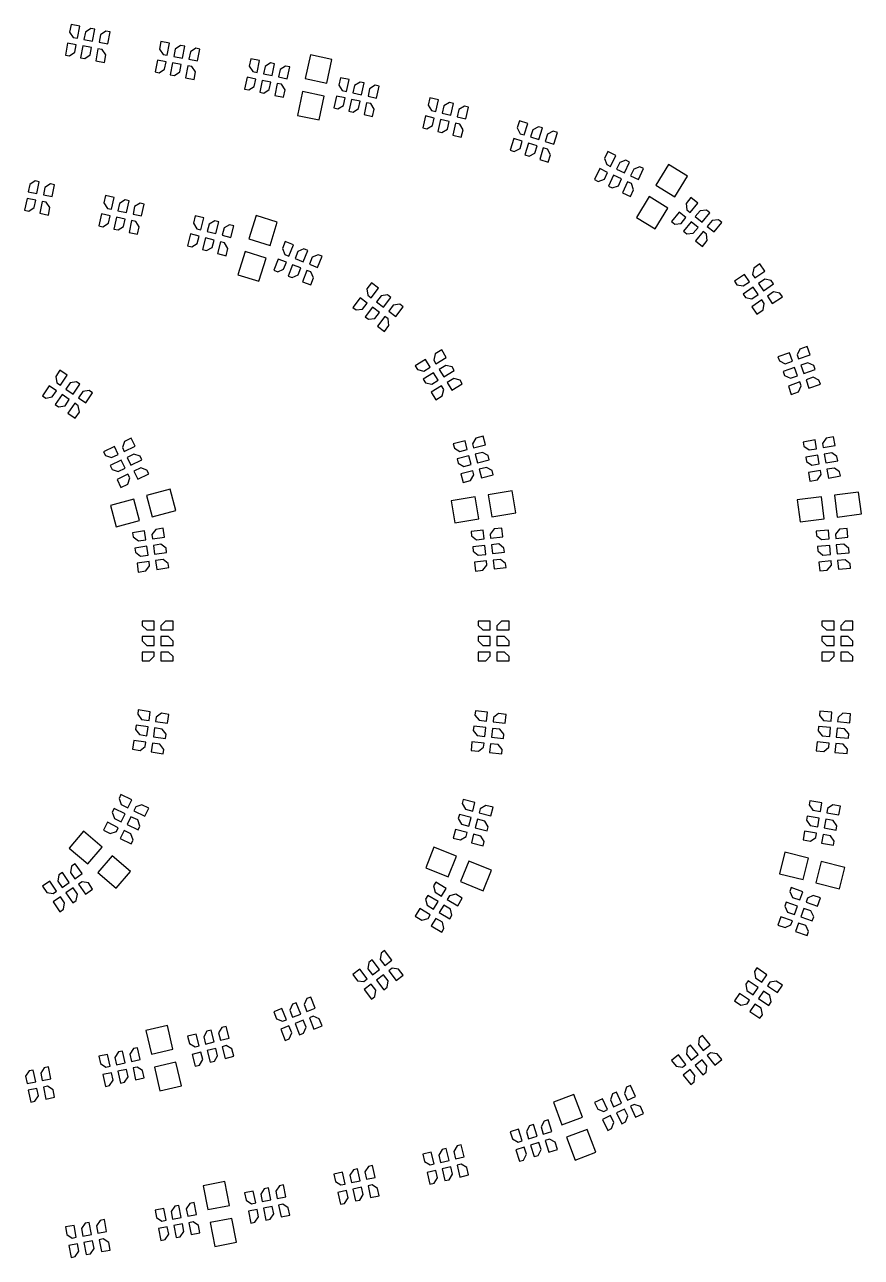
# Model space of a CAD drawing. Header units: millimetres. Extents: x -14 to 154, y 14 to 91.
# Drawn here: x 115.6 to 153.5, y 24.4 to 80.2 of the extents above; entities that cross this region are included whole.
import ezdxf

# ---------------------------------------------------------------- set-up
doc = ezdxf.new("R2010")
doc.units = ezdxf.units.MM
doc.header["$MEASUREMENT"] = 0
doc.layers.add('top - solder resist', color=120, linetype='Continuous', true_color=0x00ffcc)

msp = doc.modelspace()

# ---------------------------------------------------------------- linework, layer by layer
at = {"layer": 'top - solder resist'}
for points in [[(118.096, 80.149), (117.703, 80.223), (117.64, 79.887), (117.806, 79.644), (117.994, 79.609)], [(118.683, 79.48), (118.784, 80.02), (118.595, 80.056), (118.352, 79.89), (118.289, 79.553)], [(119.371, 79.351), (119.472, 79.891), (119.283, 79.927), (119.04, 79.761), (118.977, 79.424)], [(117.546, 79.387), (117.445, 78.847), (117.634, 78.811), (117.876, 78.978), (117.939, 79.314)], [(122.168, 79.381), (121.775, 79.456), (121.711, 79.12), (121.876, 78.877), (122.064, 78.841)], [(122.752, 78.709), (122.855, 79.249), (122.667, 79.285), (122.423, 79.12), (122.359, 78.784)], [(118.234, 79.259), (118.133, 78.718), (118.322, 78.683), (118.564, 78.849), (118.627, 79.185)], [(118.821, 78.589), (119.214, 78.515), (119.277, 78.852), (119.111, 79.094), (118.922, 79.13)], [(123.44, 78.578), (123.543, 79.118), (123.354, 79.154), (123.111, 78.989), (123.047, 78.653)], [(129.528, 78.643), (128.55, 78.853), (128.32, 77.777), (129.298, 77.567)], [(121.615, 78.621), (121.512, 78.081), (121.701, 78.045), (121.944, 78.21), (122.008, 78.546)], [(122.303, 78.49), (122.2, 77.949), (122.388, 77.913), (122.632, 78.079), (122.696, 78.415)], [(122.887, 77.818), (123.28, 77.743), (123.344, 78.079), (123.179, 78.322), (122.99, 78.358)], [(126.244, 78.594), (125.852, 78.674), (125.783, 78.339), (125.945, 78.094), (126.133, 78.055)], [(126.818, 77.914), (126.929, 78.453), (126.741, 78.491), (126.495, 78.329), (126.426, 77.994)], [(127.504, 77.773), (127.615, 78.311), (127.427, 78.35), (127.181, 78.188), (127.112, 77.853)], [(125.68, 77.842), (125.569, 77.303), (125.758, 77.264), (126.003, 77.426), (126.072, 77.761)], [(126.366, 77.701), (126.255, 77.162), (126.443, 77.123), (126.689, 77.285), (126.758, 77.62)], [(130.303, 77.733), (129.912, 77.819), (129.839, 77.485), (129.998, 77.237), (130.186, 77.196)], [(130.869, 77.046), (130.987, 77.584), (130.799, 77.625), (130.552, 77.466), (130.479, 77.132)], [(126.941, 77.021), (127.333, 76.94), (127.401, 77.275), (127.24, 77.521), (127.052, 77.56)], [(129.172, 76.981), (128.194, 77.19), (127.964, 76.115), (128.941, 75.905)], [(131.553, 76.897), (131.671, 77.434), (131.483, 77.475), (131.236, 77.316), (131.163, 76.982)], [(129.731, 76.988), (129.613, 76.451), (129.801, 76.41), (130.048, 76.569), (130.122, 76.903)], [(130.415, 76.839), (130.297, 76.301), (130.485, 76.26), (130.732, 76.419), (130.805, 76.753)], [(130.981, 76.152), (131.372, 76.066), (131.445, 76.4), (131.286, 76.648), (131.098, 76.689)], [(134.358, 76.821), (133.97, 76.915), (133.889, 76.582), (134.042, 76.331), (134.229, 76.286)], [(134.909, 76.121), (135.039, 76.656), (134.852, 76.701), (134.601, 76.548), (134.521, 76.216)], [(135.59, 75.957), (135.719, 76.491), (135.533, 76.537), (135.281, 76.383), (135.201, 76.051)], [(133.77, 76.089), (133.64, 75.554), (133.827, 75.509), (134.078, 75.662), (134.159, 75.995)], [(134.45, 75.924), (134.321, 75.389), (134.507, 75.344), (134.758, 75.497), (134.839, 75.83)], [(135.001, 75.225), (135.39, 75.131), (135.47, 75.463), (135.317, 75.714), (135.13, 75.759)], [(138.407, 75.753), (138.025, 75.872), (137.923, 75.546), (138.059, 75.285), (138.243, 75.228)], [(138.911, 75.019), (139.075, 75.544), (138.892, 75.601), (138.631, 75.465), (138.529, 75.138)], [(139.579, 74.81), (139.743, 75.334), (139.56, 75.392), (139.299, 75.256), (139.197, 74.929)], [(137.771, 75.061), (137.607, 74.536), (137.79, 74.479), (138.051, 74.615), (138.153, 74.942)], [(138.439, 74.852), (138.275, 74.327), (138.458, 74.27), (138.719, 74.406), (138.821, 74.733)], [(138.943, 74.118), (139.325, 73.998), (139.427, 74.325), (139.291, 74.585), (139.107, 74.643)], [(142.387, 74.302), (142.026, 74.473), (141.879, 74.164), (141.978, 73.887), (142.152, 73.805)], [(141.662, 73.705), (141.426, 73.208), (141.599, 73.126), (141.876, 73.225), (142.023, 73.534)], [(142.784, 73.505), (143.02, 74.002), (142.846, 74.084), (142.569, 73.985), (142.423, 73.676)], [(143.416, 73.205), (143.652, 73.702), (143.479, 73.784), (143.202, 73.685), (143.055, 73.376)], [(145.638, 73.364), (144.785, 73.886), (144.211, 72.947), (145.064, 72.426)], [(116.159, 72.573), (116.266, 73.112), (116.078, 73.15), (115.833, 72.986), (115.766, 72.651)], [(142.294, 73.405), (142.058, 72.908), (142.232, 72.826), (142.509, 72.925), (142.655, 73.234)], [(116.845, 72.436), (116.953, 72.975), (116.765, 73.013), (116.52, 72.849), (116.453, 72.514)], [(142.691, 72.608), (143.052, 72.437), (143.199, 72.746), (143.1, 73.023), (142.926, 73.105)], [(115.708, 72.357), (115.6, 71.817), (115.788, 71.78), (116.033, 71.943), (116.1, 72.278)], [(116.286, 71.68), (116.679, 71.602), (116.746, 71.937), (116.582, 72.182), (116.394, 72.22)], [(119.653, 72.397), (119.262, 72.483), (119.189, 72.149), (119.348, 71.901), (119.535, 71.86)], [(120.219, 71.711), (120.337, 72.248), (120.149, 72.289), (119.901, 72.13), (119.828, 71.796)], [(120.903, 71.561), (121.021, 72.098), (120.833, 72.139), (120.585, 71.981), (120.512, 71.647)], [(144.751, 71.914), (143.898, 72.435), (143.325, 71.497), (144.178, 70.975)], [(146.106, 72.144), (145.794, 72.396), (145.58, 72.13), (145.611, 71.837), (145.76, 71.716)], [(119.081, 71.652), (118.963, 71.115), (119.151, 71.074), (119.398, 71.233), (119.471, 71.567)], [(119.764, 71.503), (119.647, 70.966), (119.835, 70.925), (120.082, 71.083), (120.155, 71.418)], [(123.723, 71.467), (123.335, 71.567), (123.25, 71.236), (123.399, 70.982), (123.585, 70.934)], [(127.047, 71.277), (126.091, 71.573), (125.766, 70.523), (126.721, 70.227)], [(145.261, 71.734), (144.915, 71.306), (145.065, 71.186), (145.357, 71.217), (145.572, 71.483)], [(146.305, 71.277), (146.65, 71.705), (146.501, 71.825), (146.209, 71.794), (145.994, 71.528)], [(120.331, 70.816), (120.722, 70.731), (120.795, 71.065), (120.636, 71.312), (120.448, 71.353)], [(124.263, 70.759), (124.4, 71.292), (124.214, 71.34), (123.961, 71.19), (123.875, 70.859)], [(124.94, 70.584), (125.078, 71.116), (124.892, 71.164), (124.639, 71.015), (124.553, 70.684)], [(145.805, 71.295), (145.46, 70.867), (145.609, 70.746), (145.902, 70.777), (146.117, 71.043)], [(146.85, 70.837), (147.195, 71.265), (147.046, 71.386), (146.753, 71.355), (146.539, 71.088)], [(123.122, 70.744), (122.985, 70.212), (123.171, 70.163), (123.424, 70.313), (123.51, 70.644)], [(123.8, 70.569), (123.662, 70.036), (123.848, 69.988), (124.102, 70.137), (124.187, 70.469)], [(124.34, 69.861), (124.727, 69.761), (124.813, 70.092), (124.664, 70.345), (124.478, 70.393)], [(127.779, 70.252), (127.407, 70.399), (127.281, 70.081), (127.397, 69.811), (127.576, 69.741)], [(146.005, 70.427), (146.316, 70.176), (146.531, 70.442), (146.5, 70.734), (146.35, 70.855)], [(126.543, 69.654), (125.588, 69.95), (125.262, 68.899), (126.217, 68.603)], [(128.226, 69.482), (128.429, 69.993), (128.251, 70.064), (127.981, 69.948), (127.854, 69.63)], [(128.877, 69.224), (129.08, 69.735), (128.901, 69.806), (128.631, 69.689), (128.505, 69.372)], [(127.093, 69.609), (126.89, 69.098), (127.069, 69.027), (127.339, 69.144), (127.465, 69.462)], [(127.744, 69.351), (127.541, 68.84), (127.719, 68.769), (127.989, 68.886), (128.116, 69.203)], [(149.151, 69.062), (148.926, 69.392), (148.644, 69.2), (148.589, 68.911), (148.697, 68.752)], [(128.191, 68.582), (128.563, 68.434), (128.689, 68.752), (128.573, 69.022), (128.394, 69.093)], [(148.224, 68.914), (147.769, 68.604), (147.877, 68.445), (148.166, 68.39), (148.449, 68.583)], [(149.091, 68.173), (149.545, 68.483), (149.437, 68.642), (149.148, 68.696), (148.866, 68.504)], [(131.64, 68.292), (131.322, 68.534), (131.114, 68.262), (131.154, 67.971), (131.306, 67.854)], [(148.618, 68.335), (148.163, 68.025), (148.271, 67.867), (148.56, 67.812), (148.843, 68.004)], [(149.485, 67.595), (149.94, 67.904), (149.831, 68.063), (149.542, 68.118), (149.26, 67.925)], [(130.806, 67.858), (130.473, 67.421), (130.625, 67.304), (130.917, 67.344), (131.124, 67.616)], [(131.863, 67.43), (132.196, 67.867), (132.044, 67.984), (131.752, 67.944), (131.545, 67.672)], [(132.42, 67.005), (132.753, 67.443), (132.6, 67.559), (132.309, 67.52), (132.101, 67.248)], [(148.557, 67.447), (148.782, 67.116), (149.065, 67.309), (149.12, 67.598), (149.012, 67.757)], [(131.363, 67.434), (131.029, 66.996), (131.182, 66.88), (131.474, 66.919), (131.681, 67.191)], [(131.586, 66.572), (131.904, 66.329), (132.111, 66.601), (132.072, 66.893), (131.92, 67.009)], [(134.709, 65.155), (134.501, 65.497), (134.209, 65.32), (134.139, 65.034), (134.238, 64.87)], [(150.259, 65.358), (149.741, 65.174), (149.805, 64.993), (150.071, 64.867), (150.393, 64.981)], [(151.194, 65.267), (151.06, 65.644), (150.737, 65.529), (150.611, 65.263), (150.676, 65.082)], [(133.774, 65.057), (133.304, 64.772), (133.403, 64.607), (133.689, 64.537), (133.982, 64.714)], [(134.601, 64.271), (135.071, 64.556), (134.972, 64.72), (134.686, 64.79), (134.394, 64.613)], [(150.911, 64.423), (151.429, 64.608), (151.364, 64.788), (151.099, 64.914), (150.777, 64.8)], [(117.53, 64.342), (117.201, 64.569), (117.007, 64.287), (117.06, 63.998), (117.218, 63.889)], [(134.137, 64.458), (133.666, 64.173), (133.766, 64.009), (134.052, 63.938), (134.344, 64.116)], [(150.494, 64.699), (149.976, 64.514), (150.04, 64.333), (150.306, 64.207), (150.628, 64.322)], [(151.146, 63.764), (151.664, 63.948), (151.6, 64.129), (151.334, 64.255), (151.012, 64.14)], [(116.718, 63.869), (116.406, 63.416), (116.564, 63.307), (116.854, 63.361), (117.048, 63.642)], [(117.794, 63.492), (118.107, 63.945), (117.948, 64.054), (117.659, 64), (117.465, 63.719)], [(118.371, 63.095), (118.683, 63.548), (118.525, 63.656), (118.236, 63.603), (118.041, 63.322)], [(134.029, 63.574), (134.236, 63.232), (134.529, 63.409), (134.599, 63.695), (134.499, 63.859)], [(134.963, 63.672), (135.434, 63.957), (135.334, 64.121), (135.049, 64.192), (134.756, 64.014)], [(150.211, 63.855), (150.345, 63.478), (150.668, 63.593), (150.794, 63.859), (150.729, 64.04)], [(117.295, 63.472), (116.983, 63.019), (117.141, 62.91), (117.43, 62.963), (117.624, 63.245)], [(117.559, 62.622), (117.888, 62.395), (118.083, 62.676), (118.029, 62.966), (117.871, 63.075)], [(120.607, 61.137), (120.432, 61.496), (120.124, 61.346), (120.029, 61.068), (120.113, 60.895)], [(136.481, 61.196), (136.382, 61.583), (136.05, 61.497), (135.901, 61.244), (135.949, 61.058)], [(151.423, 61.414), (150.882, 61.32), (150.914, 61.131), (151.155, 60.961), (151.492, 61.02)], [(152.329, 61.166), (152.261, 61.56), (151.924, 61.501), (151.755, 61.261), (151.787, 61.071)], [(119.668, 61.123), (119.174, 60.882), (119.258, 60.709), (119.536, 60.614), (119.843, 60.764)], [(135.558, 61.37), (135.026, 61.233), (135.074, 61.047), (135.327, 60.898), (135.658, 60.983)], [(136.124, 60.38), (136.656, 60.518), (136.608, 60.704), (136.355, 60.853), (136.024, 60.768)], [(119.975, 60.494), (119.481, 60.253), (119.565, 60.08), (119.843, 59.985), (120.151, 60.135)], [(120.42, 60.266), (120.914, 60.508), (120.83, 60.68), (120.552, 60.776), (120.245, 60.626)], [(135.733, 60.693), (135.201, 60.555), (135.249, 60.369), (135.502, 60.22), (135.833, 60.305)], [(151.543, 60.724), (151.001, 60.63), (151.034, 60.441), (151.275, 60.272), (151.612, 60.33)], [(151.907, 60.382), (152.449, 60.476), (152.416, 60.665), (152.176, 60.834), (151.839, 60.776)], [(119.788, 59.624), (119.964, 59.264), (120.271, 59.415), (120.366, 59.693), (120.282, 59.865)], [(120.727, 59.637), (121.222, 59.879), (121.137, 60.051), (120.859, 60.147), (120.552, 59.997)], [(135.376, 59.877), (135.476, 59.49), (135.807, 59.576), (135.956, 59.829), (135.908, 60.015)], [(136.299, 59.703), (136.831, 59.84), (136.783, 60.026), (136.53, 60.175), (136.199, 60.09)], [(151.121, 59.941), (151.19, 59.547), (151.527, 59.605), (151.696, 59.846), (151.663, 60.035)], [(152.027, 59.692), (152.569, 59.786), (152.536, 59.975), (152.296, 60.145), (151.959, 60.086)], [(122.449, 58.214), (122.188, 59.18), (121.126, 58.893), (121.387, 57.928)], [(120.808, 57.771), (120.547, 58.737), (119.485, 58.45), (119.746, 57.485)], [(136.177, 57.845), (136.016, 58.832), (134.931, 58.656), (135.091, 57.669)], [(137.855, 58.117), (137.694, 59.104), (136.609, 58.928), (136.769, 57.941)], [(151.834, 57.85), (151.708, 58.842), (150.616, 58.703), (150.743, 57.711)], [(153.521, 58.065), (153.394, 59.057), (152.303, 58.918), (152.429, 57.926)], [(121.037, 57.293), (120.493, 57.214), (120.52, 57.024), (120.756, 56.848), (121.095, 56.897)], [(121.936, 57.019), (121.878, 57.415), (121.54, 57.366), (121.364, 57.13), (121.392, 56.94)], [(136.377, 57.328), (135.83, 57.267), (135.851, 57.077), (136.081, 56.893), (136.421, 56.931)], [(137.266, 57.025), (137.222, 57.423), (136.882, 57.385), (136.698, 57.155), (136.719, 56.964)], [(152.025, 57.33), (151.477, 57.282), (151.494, 57.091), (151.719, 56.902), (152.06, 56.932)], [(152.906, 57.006), (152.871, 57.404), (152.531, 57.374), (152.342, 57.149), (152.358, 56.958)], [(121.138, 56.6), (120.593, 56.521), (120.621, 56.331), (120.857, 56.155), (121.195, 56.204)], [(121.492, 56.247), (122.036, 56.326), (122.009, 56.516), (121.773, 56.692), (121.435, 56.643)], [(136.454, 56.633), (135.908, 56.572), (135.929, 56.381), (136.159, 56.197), (136.499, 56.235)], [(136.797, 56.268), (137.343, 56.329), (137.322, 56.52), (137.092, 56.704), (136.752, 56.666)], [(152.086, 56.633), (151.538, 56.585), (151.554, 56.394), (151.78, 56.205), (152.12, 56.234)], [(152.419, 56.26), (152.967, 56.308), (152.951, 56.5), (152.725, 56.689), (152.384, 56.659)], [(120.694, 55.828), (120.752, 55.432), (121.09, 55.482), (121.266, 55.717), (121.238, 55.907)], [(121.593, 55.555), (122.137, 55.634), (122.109, 55.824), (121.874, 56), (121.535, 55.95)], [(135.985, 55.876), (136.03, 55.479), (136.369, 55.516), (136.553, 55.746), (136.532, 55.937)], [(136.874, 55.573), (137.421, 55.634), (137.4, 55.824), (137.17, 56.008), (136.83, 55.97)], [(151.599, 55.888), (151.633, 55.489), (151.974, 55.519), (152.163, 55.744), (152.147, 55.935)], [(152.48, 55.563), (153.028, 55.611), (153.011, 55.802), (152.786, 55.991), (152.445, 55.962)], [(121.474, 53.211), (120.924, 53.211), (120.924, 53.019), (121.132, 52.811), (121.474, 52.811)], [(122.324, 52.811), (122.324, 53.211), (121.982, 53.211), (121.774, 53.003), (121.774, 52.811)], [(136.705, 53.211), (136.155, 53.211), (136.155, 53.019), (136.363, 52.811), (136.705, 52.811)], [(137.555, 52.811), (137.555, 53.211), (137.213, 53.211), (137.005, 53.003), (137.005, 52.811)], [(152.283, 53.211), (151.733, 53.211), (151.733, 53.019), (151.941, 52.811), (152.283, 52.811)], [(153.133, 52.811), (153.133, 53.211), (152.791, 53.211), (152.583, 53.003), (152.583, 52.811)], [(121.474, 52.511), (120.924, 52.511), (120.924, 52.319), (121.132, 52.111), (121.474, 52.111)], [(121.774, 52.111), (122.324, 52.111), (122.324, 52.303), (122.116, 52.511), (121.774, 52.511)], [(136.705, 52.511), (136.155, 52.511), (136.155, 52.319), (136.363, 52.111), (136.705, 52.111)], [(137.005, 52.111), (137.555, 52.111), (137.555, 52.303), (137.347, 52.511), (137.005, 52.511)], [(152.283, 52.511), (151.733, 52.511), (151.733, 52.319), (151.941, 52.111), (152.283, 52.111)], [(152.583, 52.111), (153.133, 52.111), (153.133, 52.303), (152.925, 52.511), (152.583, 52.511)], [(120.924, 51.811), (120.924, 51.411), (121.266, 51.411), (121.474, 51.619), (121.474, 51.811)], [(121.774, 51.411), (122.324, 51.411), (122.324, 51.603), (122.116, 51.811), (121.774, 51.811)], [(136.155, 51.811), (136.155, 51.411), (136.497, 51.411), (136.705, 51.619), (136.705, 51.811)], [(137.005, 51.411), (137.555, 51.411), (137.555, 51.603), (137.347, 51.811), (137.005, 51.811)], [(151.733, 51.811), (151.733, 51.411), (152.075, 51.411), (152.283, 51.619), (152.283, 51.811)], [(152.583, 51.411), (153.133, 51.411), (153.133, 51.603), (152.925, 51.811), (152.583, 51.811)], [(121.296, 49.11), (120.752, 49.189), (120.724, 48.999), (120.9, 48.763), (121.238, 48.714)], [(136.576, 49.082), (136.03, 49.143), (136.008, 48.952), (136.192, 48.722), (136.532, 48.684)], [(152.181, 49.084), (151.633, 49.132), (151.617, 48.941), (151.806, 48.716), (152.147, 48.686)], [(122.08, 48.592), (122.137, 48.988), (121.799, 49.037), (121.563, 48.861), (121.535, 48.671)], [(137.377, 48.59), (137.421, 48.988), (137.081, 49.026), (136.851, 48.842), (136.83, 48.651)], [(152.993, 48.612), (153.028, 49.01), (152.687, 49.04), (152.462, 48.851), (152.445, 48.66)], [(121.195, 48.417), (120.651, 48.496), (120.623, 48.306), (120.799, 48.07), (121.138, 48.021)], [(121.435, 47.978), (121.979, 47.899), (122.007, 48.089), (121.831, 48.325), (121.492, 48.374)], [(136.499, 48.386), (135.952, 48.447), (135.931, 48.256), (136.114, 48.026), (136.454, 47.989)], [(136.752, 47.955), (137.299, 47.894), (137.32, 48.085), (137.137, 48.315), (136.797, 48.353)], [(152.12, 48.387), (151.573, 48.435), (151.556, 48.244), (151.745, 48.018), (152.086, 47.988)], [(152.384, 47.962), (152.932, 47.914), (152.949, 48.106), (152.76, 48.331), (152.419, 48.361)], [(120.55, 47.803), (120.493, 47.408), (120.831, 47.358), (121.067, 47.534), (121.095, 47.724)], [(121.334, 47.285), (121.878, 47.206), (121.906, 47.396), (121.73, 47.632), (121.392, 47.681)], [(135.874, 47.751), (135.83, 47.354), (136.17, 47.316), (136.4, 47.5), (136.421, 47.69)], [(136.675, 47.26), (137.222, 47.199), (137.243, 47.39), (137.059, 47.619), (136.719, 47.657)], [(151.512, 47.737), (151.477, 47.339), (151.817, 47.309), (152.043, 47.498), (152.06, 47.69)], [(152.324, 47.265), (152.871, 47.217), (152.888, 47.408), (152.699, 47.634), (152.358, 47.663)], [(120.458, 45.115), (119.964, 45.357), (119.879, 45.184), (119.975, 44.906), (120.282, 44.756)], [(120.151, 44.486), (119.656, 44.728), (119.572, 44.555), (119.668, 44.277), (119.975, 44.127)], [(121.046, 44.383), (121.222, 44.742), (120.914, 44.893), (120.636, 44.797), (120.552, 44.624)], [(136.008, 44.994), (135.476, 45.131), (135.428, 44.945), (135.577, 44.692), (135.908, 44.606)], [(136.731, 44.394), (136.831, 44.781), (136.5, 44.867), (136.247, 44.717), (136.199, 44.531)], [(151.732, 44.981), (151.19, 45.075), (151.157, 44.886), (151.326, 44.645), (151.663, 44.586)], [(152.501, 44.441), (152.569, 44.835), (152.232, 44.894), (151.992, 44.724), (151.959, 44.535)], [(120.245, 43.995), (120.739, 43.754), (120.823, 43.927), (120.727, 44.205), (120.42, 44.355)], [(135.833, 44.316), (135.301, 44.453), (135.253, 44.267), (135.402, 44.014), (135.733, 43.929)], [(136.024, 43.854), (136.556, 43.716), (136.604, 43.902), (136.455, 44.155), (136.124, 44.241)], [(151.612, 44.291), (151.07, 44.385), (151.037, 44.196), (151.206, 43.955), (151.543, 43.897)], [(151.839, 43.845), (152.381, 43.751), (152.414, 43.94), (152.244, 44.181), (151.907, 44.24)], [(118.461, 42.217), (119.11, 42.978), (118.273, 43.692), (117.624, 42.931)], [(119.349, 44.099), (119.174, 43.739), (119.481, 43.589), (119.759, 43.685), (119.843, 43.857)], [(119.937, 43.366), (120.432, 43.125), (120.516, 43.298), (120.42, 43.576), (120.113, 43.726)], [(135.126, 43.776), (135.026, 43.388), (135.357, 43.303), (135.61, 43.452), (135.658, 43.638)], [(135.849, 43.176), (136.382, 43.038), (136.429, 43.224), (136.28, 43.478), (135.949, 43.563)], [(150.95, 43.695), (150.882, 43.301), (151.218, 43.243), (151.459, 43.412), (151.492, 43.601)], [(151.719, 43.156), (152.261, 43.062), (152.294, 43.251), (152.124, 43.491), (151.787, 43.55)], [(119.755, 41.115), (120.404, 41.876), (119.567, 42.589), (118.918, 41.828)], [(134.801, 41.635), (135.173, 42.564), (134.152, 42.973), (133.78, 42.045)], [(150.88, 41.503), (151.124, 42.473), (150.057, 42.741), (149.813, 41.771)], [(118.201, 41.774), (117.888, 42.226), (117.73, 42.118), (117.677, 41.828), (117.871, 41.547)], [(136.379, 41.003), (136.751, 41.931), (135.73, 42.34), (135.358, 41.412)], [(152.529, 41.089), (152.773, 42.059), (151.706, 42.327), (151.462, 41.357)], [(116.736, 41.432), (116.406, 41.205), (116.6, 40.923), (116.89, 40.87), (117.048, 40.979)], [(117.624, 41.376), (117.312, 41.829), (117.154, 41.72), (117.101, 41.431), (117.295, 41.149)], [(118.354, 40.847), (118.683, 41.074), (118.489, 41.355), (118.2, 41.409), (118.041, 41.3)], [(134.707, 41.104), (134.236, 41.389), (134.137, 41.225), (134.207, 40.939), (134.499, 40.762)], [(117.465, 40.902), (117.777, 40.45), (117.935, 40.558), (117.989, 40.848), (117.794, 41.129)], [(134.344, 40.506), (133.874, 40.791), (133.774, 40.626), (133.844, 40.341), (134.137, 40.163)], [(135.227, 40.322), (135.434, 40.664), (135.141, 40.841), (134.856, 40.771), (134.756, 40.607)], [(150.863, 40.958), (150.345, 41.143), (150.281, 40.962), (150.407, 40.697), (150.729, 40.582)], [(151.53, 40.296), (151.664, 40.673), (151.342, 40.788), (151.076, 40.662), (151.012, 40.481)], [(116.889, 40.505), (117.201, 40.052), (117.359, 40.161), (117.412, 40.451), (117.218, 40.732)], [(134.394, 40.008), (134.864, 39.723), (134.963, 39.887), (134.893, 40.173), (134.601, 40.35)], [(150.628, 40.299), (150.11, 40.484), (150.046, 40.303), (150.172, 40.037), (150.494, 39.922)], [(150.777, 39.822), (151.295, 39.637), (151.359, 39.818), (151.233, 40.084), (150.911, 40.198)], [(133.511, 40.192), (133.304, 39.85), (133.596, 39.672), (133.882, 39.743), (133.982, 39.907)], [(134.031, 39.409), (134.501, 39.124), (134.601, 39.289), (134.531, 39.574), (134.238, 39.751)], [(149.875, 39.825), (149.741, 39.448), (150.063, 39.333), (150.329, 39.459), (150.393, 39.64)], [(150.542, 39.162), (151.06, 38.978), (151.124, 39.158), (150.998, 39.424), (150.676, 39.539)], [(132.238, 37.854), (131.904, 38.292), (131.751, 38.175), (131.712, 37.884), (131.92, 37.612)], [(130.791, 37.443), (130.473, 37.2), (130.68, 36.928), (130.972, 36.889), (131.124, 37.006)], [(131.681, 37.43), (131.347, 37.867), (131.195, 37.751), (131.156, 37.459), (131.363, 37.187)], [(132.435, 36.936), (132.753, 37.179), (132.546, 37.45), (132.254, 37.49), (132.101, 37.373)], [(149.237, 37.195), (148.782, 37.505), (148.674, 37.346), (148.729, 37.057), (149.012, 36.865)], [(131.545, 36.949), (131.878, 36.512), (132.031, 36.628), (132.07, 36.919), (131.863, 37.191)], [(148.843, 36.617), (148.388, 36.926), (148.28, 36.768), (148.335, 36.479), (148.618, 36.286)], [(149.714, 36.386), (149.94, 36.717), (149.657, 36.909), (149.368, 36.855), (149.26, 36.696)], [(130.988, 36.524), (131.322, 36.087), (131.474, 36.204), (131.514, 36.495), (131.306, 36.767)], [(147.994, 36.348), (147.769, 36.017), (148.052, 35.825), (148.341, 35.88), (148.449, 36.038)], [(148.866, 36.117), (149.32, 35.808), (149.428, 35.966), (149.374, 36.255), (149.091, 36.448)], [(128.116, 35.418), (127.913, 35.929), (127.734, 35.858), (127.618, 35.588), (127.744, 35.27)], [(128.766, 35.676), (128.563, 36.187), (128.385, 36.117), (128.268, 35.846), (128.394, 35.529)], [(148.472, 35.539), (148.926, 35.229), (149.034, 35.388), (148.979, 35.677), (148.697, 35.869)], [(127.262, 35.671), (126.89, 35.523), (127.016, 35.205), (127.286, 35.089), (127.465, 35.16)], [(128.708, 34.739), (129.08, 34.886), (128.954, 35.204), (128.683, 35.321), (128.505, 35.25)], [(121.345, 33.595), (122.32, 33.82), (122.072, 34.892), (121.098, 34.667)], [(124.187, 34.153), (124.05, 34.685), (123.864, 34.637), (123.715, 34.384), (123.8, 34.053)], [(124.865, 34.328), (124.727, 34.86), (124.542, 34.812), (124.392, 34.559), (124.478, 34.228)], [(127.204, 34.733), (127.407, 34.222), (127.585, 34.293), (127.702, 34.563), (127.576, 34.881)], [(127.854, 34.991), (128.057, 34.48), (128.236, 34.551), (128.352, 34.821), (128.226, 35.139)], [(123.372, 34.51), (122.985, 34.41), (123.07, 34.079), (123.324, 33.929), (123.51, 33.977)], [(146.661, 34.017), (146.316, 34.445), (146.167, 34.325), (146.135, 34.032), (146.35, 33.766)], [(119.354, 33.592), (118.963, 33.506), (119.036, 33.172), (119.284, 33.013), (119.471, 33.054)], [(120.155, 33.204), (120.038, 33.741), (119.85, 33.7), (119.691, 33.452), (119.764, 33.118)], [(120.839, 33.353), (120.722, 33.891), (120.534, 33.85), (120.375, 33.602), (120.448, 33.268)], [(123.198, 33.587), (123.335, 33.054), (123.521, 33.102), (123.67, 33.356), (123.585, 33.687)], [(123.875, 33.762), (124.013, 33.23), (124.199, 33.278), (124.348, 33.531), (124.263, 33.862)], [(124.691, 33.405), (125.078, 33.505), (124.992, 33.836), (124.739, 33.985), (124.553, 33.937)], [(145.226, 33.566), (144.915, 33.315), (145.13, 33.049), (145.422, 33.018), (145.572, 33.138)], [(146.117, 33.578), (145.771, 34.006), (145.622, 33.885), (145.591, 33.593), (145.805, 33.327)], [(146.884, 33.105), (147.195, 33.356), (146.98, 33.622), (146.688, 33.653), (146.539, 33.533)], [(116.786, 32.48), (116.679, 33.019), (116.49, 32.982), (116.327, 32.737), (116.394, 32.402)], [(120.63, 32.437), (121.021, 32.523), (120.948, 32.857), (120.7, 33.016), (120.512, 32.975)], [(121.727, 31.938), (122.702, 32.163), (122.454, 33.235), (121.48, 33.01)], [(145.994, 33.093), (146.339, 32.665), (146.489, 32.786), (146.52, 33.078), (146.305, 33.344)], [(116.1, 32.343), (115.992, 32.882), (115.804, 32.845), (115.641, 32.6), (115.708, 32.265)], [(119.145, 32.676), (119.262, 32.139), (119.45, 32.18), (119.608, 32.427), (119.535, 32.761)], [(119.828, 32.825), (119.946, 32.288), (120.133, 32.329), (120.292, 32.577), (120.219, 32.911)], [(145.449, 32.654), (145.794, 32.226), (145.944, 32.346), (145.975, 32.639), (145.76, 32.905)], [(115.766, 31.97), (115.874, 31.431), (116.062, 31.469), (116.226, 31.713), (116.159, 32.049)], [(116.561, 31.568), (116.953, 31.646), (116.886, 31.982), (116.641, 32.145), (116.453, 32.107)], [(142.655, 31.387), (142.42, 31.884), (142.246, 31.802), (142.147, 31.525), (142.294, 31.216)], [(143.288, 31.687), (143.052, 32.184), (142.879, 32.102), (142.78, 31.825), (142.926, 31.516)], [(139.951, 30.395), (140.886, 30.749), (140.496, 31.778), (139.561, 31.423)], [(141.787, 31.584), (141.426, 31.413), (141.572, 31.104), (141.85, 31.005), (142.023, 31.087)], [(143.291, 30.748), (143.652, 30.919), (143.506, 31.228), (143.229, 31.327), (143.055, 31.245)], [(141.79, 30.645), (142.026, 30.148), (142.199, 30.23), (142.298, 30.507), (142.152, 30.816)], [(142.423, 30.945), (142.658, 30.448), (142.832, 30.53), (142.931, 30.807), (142.784, 31.116)], [(137.989, 30.204), (137.607, 30.085), (137.709, 29.758), (137.97, 29.622), (138.153, 29.68)], [(138.821, 29.889), (138.657, 30.414), (138.473, 30.356), (138.337, 30.096), (138.439, 29.769)], [(139.489, 30.098), (139.325, 30.623), (139.141, 30.565), (139.005, 30.305), (139.107, 29.978)], [(140.553, 28.805), (141.488, 29.159), (141.099, 30.188), (140.164, 29.834)], [(138.529, 29.483), (138.693, 28.958), (138.877, 29.015), (139.013, 29.276), (138.911, 29.602)], [(139.361, 29.167), (139.743, 29.287), (139.641, 29.613), (139.38, 29.75), (139.197, 29.692)], [(134.029, 29.161), (133.64, 29.067), (133.721, 28.735), (133.972, 28.582), (134.159, 28.627)], [(134.839, 28.791), (134.71, 29.326), (134.523, 29.281), (134.37, 29.03), (134.45, 28.697)], [(135.519, 28.956), (135.39, 29.491), (135.203, 29.445), (135.05, 29.194), (135.13, 28.862)], [(137.861, 29.274), (138.025, 28.749), (138.209, 28.806), (138.345, 29.067), (138.243, 29.393)], [(131.489, 28.018), (131.372, 28.555), (131.184, 28.514), (131.025, 28.266), (131.098, 27.932)], [(134.521, 28.406), (134.65, 27.871), (134.837, 27.916), (134.99, 28.167), (134.909, 28.5)], [(135.33, 28.036), (135.719, 28.13), (135.639, 28.462), (135.388, 28.616), (135.201, 28.57)], [(130.004, 28.256), (129.613, 28.17), (129.686, 27.836), (129.934, 27.677), (130.122, 27.718)], [(130.805, 27.868), (130.688, 28.405), (130.5, 28.364), (130.342, 28.117), (130.415, 27.783)], [(133.84, 28.241), (133.97, 27.706), (134.156, 27.752), (134.31, 28.003), (134.229, 28.335)], [(123.895, 26.564), (124.877, 26.753), (124.669, 27.833), (123.687, 27.644)], [(125.961, 27.399), (125.569, 27.318), (125.638, 26.983), (125.884, 26.821), (126.072, 26.86)], [(126.758, 27.001), (126.647, 27.54), (126.459, 27.501), (126.297, 27.256), (126.366, 26.921)], [(127.443, 27.142), (127.333, 27.681), (127.144, 27.642), (126.983, 27.397), (127.052, 27.062)], [(129.795, 27.34), (129.912, 26.803), (130.1, 26.844), (130.259, 27.091), (130.186, 27.425)], [(130.479, 27.49), (130.596, 26.952), (130.784, 26.993), (130.943, 27.241), (130.869, 27.575)], [(131.28, 27.102), (131.671, 27.187), (131.598, 27.521), (131.35, 27.68), (131.163, 27.639)], [(123.383, 26.338), (123.28, 26.878), (123.092, 26.842), (122.926, 26.599), (122.99, 26.263)], [(127.223, 26.229), (127.615, 26.31), (127.546, 26.645), (127.3, 26.807), (127.112, 26.768)], [(121.905, 26.616), (121.512, 26.541), (121.576, 26.205), (121.82, 26.039), (122.008, 26.075)], [(122.696, 26.207), (122.593, 26.747), (122.404, 26.711), (122.239, 26.468), (122.303, 26.132)], [(125.741, 26.486), (125.852, 25.947), (126.04, 25.986), (126.202, 26.231), (126.133, 26.566)], [(126.426, 26.627), (126.537, 26.088), (126.725, 26.127), (126.887, 26.372), (126.818, 26.707)], [(117.838, 25.848), (117.445, 25.774), (117.508, 25.438), (117.751, 25.272), (117.939, 25.307)], [(118.627, 25.436), (118.526, 25.977), (118.337, 25.942), (118.171, 25.699), (118.234, 25.363)], [(119.315, 25.565), (119.214, 26.106), (119.025, 26.071), (118.859, 25.828), (118.922, 25.492)], [(121.671, 25.706), (121.775, 25.165), (121.963, 25.202), (122.129, 25.445), (122.064, 25.781)], [(122.359, 25.837), (122.462, 25.297), (122.651, 25.333), (122.816, 25.576), (122.752, 25.912)], [(123.15, 25.428), (123.543, 25.503), (123.479, 25.839), (123.235, 26.004), (123.047, 25.968)], [(124.217, 24.894), (125.199, 25.084), (124.991, 26.164), (124.009, 25.975)], [(118.289, 25.068), (118.391, 24.527), (118.579, 24.563), (118.745, 24.805), (118.683, 25.142)], [(119.079, 24.656), (119.472, 24.73), (119.409, 25.066), (119.166, 25.232), (118.977, 25.197)], [(117.601, 24.939), (117.703, 24.398), (117.891, 24.434), (118.057, 24.676), (117.994, 25.013)]]:
    msp.add_lwpolyline(points, close=True, dxfattribs=at)

doc.saveas('drawing.dxf')
